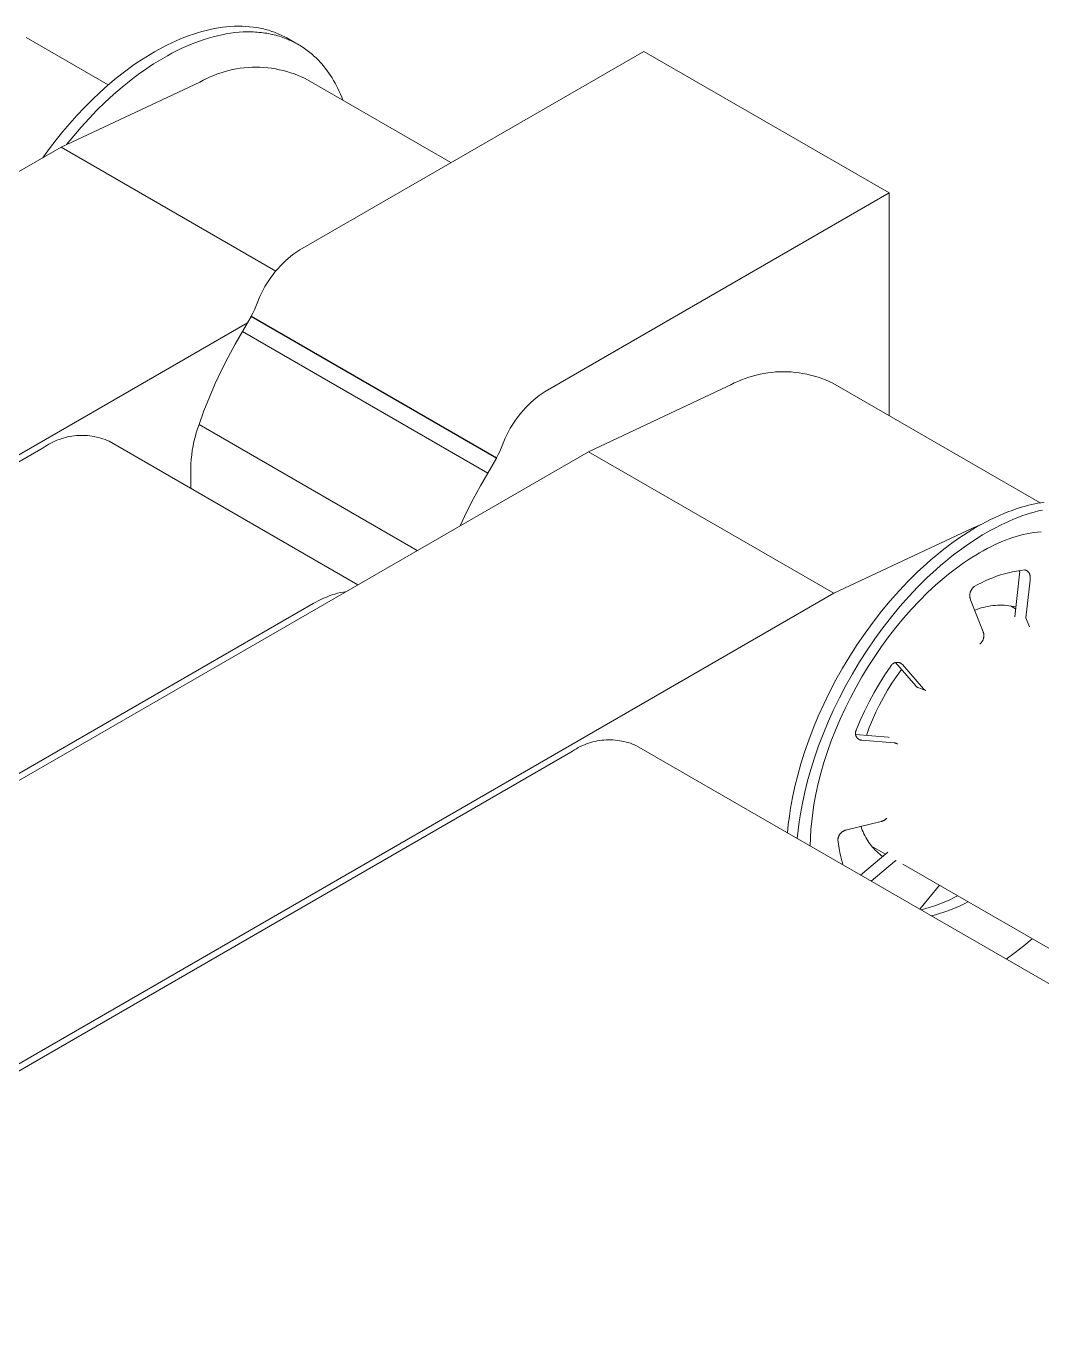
# Model space of a CAD drawing. Header units: inches. Extents: x 7 to 162, y -1 to 92.
# Drawn here: x 158.862 to 160.014, y 71.691 to 73.178 of the extents above; entities that cross this region are included whole.
import ezdxf

# ---------------------------------------------------------------- set-up
doc = ezdxf.new("R2010")
doc.units = ezdxf.units.IN
doc.layers.add('ZANO_R', color=7, linetype='Continuous', lineweight=0)

msp = doc.modelspace()

# ---------------------------------------------------------------- linework, layer by layer
at = {"layer": 'ZANO_R'}
for p, q in [((159.07048, 73.17449), (159.06574, 73.17338)), ((159.07517, 73.17545), (159.07048, 73.17449)), ((159.07982, 73.17626), (159.07517, 73.17545)), ((159.08442, 73.17693), (159.07982, 73.17626)), ((159.08897, 73.17746), (159.08442, 73.17693)), ((159.09346, 73.17784), (159.08897, 73.17746)), ((159.0979, 73.17808), (159.09346, 73.17784)), ((159.10228, 73.17818), (159.0979, 73.17808)), ((159.10659, 73.17813), (159.10228, 73.17818)), ((159.11084, 73.17795), (159.10659, 73.17813)), ((159.11503, 73.17763), (159.11084, 73.17795)), ((159.11914, 73.17717), (159.11503, 73.17763)), ((159.12318, 73.17658), (159.11914, 73.17717)), ((159.12517, 73.17624), (159.12318, 73.17658)), ((159.12714, 73.17586), (159.12517, 73.17624)), ((159.12909, 73.17545), (159.12714, 73.17586)), ((159.13103, 73.17501), (159.12909, 73.17545)), ((159.13294, 73.17454), (159.13103, 73.17501)), ((159.13484, 73.17403), (159.13294, 73.17454)), ((159.13671, 73.1735), (159.13484, 73.17403)), ((158.86153, 73.16517), (158.9546, 73.11144)), ((159.02685, 73.15938), (159.02192, 73.157)), ((159.03178, 73.16162), (159.02685, 73.15938)), ((159.03669, 73.16372), (159.03178, 73.16162)), ((159.04159, 73.16569), (159.03669, 73.16372)), ((159.04648, 73.16751), (159.04159, 73.16569)), ((159.05134, 73.16919), (159.04648, 73.16751)), ((159.04792, 73.15732), (159.05311, 73.1594)), ((159.05617, 73.17073), (159.05134, 73.16919)), ((159.05311, 73.1594), (159.05829, 73.16132)), ((159.06097, 73.17213), (159.05617, 73.17073)), ((159.05829, 73.16132), (159.06344, 73.16308)), ((159.06574, 73.17338), (159.06097, 73.17213)), ((159.06344, 73.16308), (159.06856, 73.16468)), ((159.06856, 73.16468), (159.07365, 73.16611)), ((159.07365, 73.16611), (159.07869, 73.16739)), ((159.07869, 73.16739), (159.0837, 73.1685)), ((159.0837, 73.1685), (159.08865, 73.16944)), ((159.08865, 73.16944), (159.09356, 73.17023)), ((159.09356, 73.17023), (159.0984, 73.17085)), ((159.0984, 73.17085), (159.10319, 73.17131)), ((159.10319, 73.17131), (159.10792, 73.1716)), ((159.10792, 73.1716), (159.11258, 73.17174)), ((159.11258, 73.17174), (159.11717, 73.17172)), ((159.11717, 73.17172), (159.11943, 73.17165)), ((159.11943, 73.17165), (159.12168, 73.17154)), ((159.12168, 73.17154), (159.12391, 73.17139)), ((159.12391, 73.17139), (159.12612, 73.1712)), ((159.12612, 73.1712), (159.12831, 73.17098)), ((159.12831, 73.17098), (159.13048, 73.17071)), ((159.13048, 73.17071), (159.13263, 73.17041)), ((159.13263, 73.17041), (159.13476, 73.17008)), ((159.13476, 73.17008), (159.13687, 73.1697)), ((159.13857, 73.17293), (159.13671, 73.1735)), ((159.13687, 73.1697), (159.13895, 73.16929)), ((159.1404, 73.17233), (159.13857, 73.17293)), ((159.13895, 73.16929), (159.14102, 73.16884)), ((159.14221, 73.17171), (159.1404, 73.17233)), ((159.14102, 73.16884), (159.14306, 73.16836)), ((159.14401, 73.17105), (159.14221, 73.17171)), ((159.14306, 73.16836), (159.14508, 73.16784)), ((159.14578, 73.17037), (159.14401, 73.17105)), ((159.14508, 73.16784), (159.14708, 73.16729)), ((159.14753, 73.16965), (159.14578, 73.17037)), ((159.14708, 73.16729), (159.14905, 73.1667)), ((159.14926, 73.16891), (159.14753, 73.16965)), ((159.14905, 73.1667), (159.15101, 73.16608)), ((159.15097, 73.16814), (159.14926, 73.16891)), ((159.15265, 73.16734), (159.15097, 73.16814)), ((159.15101, 73.16608), (159.15294, 73.16542)), ((159.15432, 73.16652), (159.15265, 73.16734)), ((159.15294, 73.16542), (159.15484, 73.16473)), ((159.15596, 73.16566), (159.15432, 73.16652)), ((159.15484, 73.16473), (159.15672, 73.16401)), ((159.15758, 73.16478), (159.15596, 73.16566)), ((159.15672, 73.16401), (159.15858, 73.16326)), ((159.15918, 73.16388), (159.15758, 73.16478)), ((159.15858, 73.16326), (159.16042, 73.16247)), ((159.15918, 73.16388), (159.16754, 73.15906)), ((159.16042, 73.16247), (159.16223, 73.16165)), ((159.16223, 73.16165), (159.16402, 73.1608)), ((159.16402, 73.1608), (159.16578, 73.15992)), ((159.16578, 73.15992), (159.16752, 73.15901)), ((159.00221, 73.1462), (158.9973, 73.14319)), ((159.00713, 73.14909), (159.00221, 73.1462)), ((159.01205, 73.15186), (159.00713, 73.14909)), ((159.01699, 73.1545), (159.01205, 73.15186)), ((159.01655, 73.14167), (159.02178, 73.14464)), ((159.02192, 73.157), (159.01699, 73.1545)), ((159.02178, 73.14464), (159.02701, 73.14748)), ((159.02701, 73.14748), (159.03224, 73.15016)), ((159.03224, 73.15016), (159.03748, 73.1527)), ((159.03748, 73.1527), (159.0427, 73.15509)), ((159.0427, 73.15509), (159.04792, 73.15732)), ((159.16752, 73.15901), (159.16923, 73.15807)), ((159.16923, 73.15807), (159.17092, 73.1571)), ((159.17092, 73.1571), (159.17259, 73.1561)), ((159.56268, 73.14962), (159.17226, 72.9243)), ((159.17259, 73.1561), (159.17423, 73.15508)), ((159.17423, 73.15508), (159.17584, 73.15402)), ((159.17584, 73.15402), (159.17743, 73.15294)), ((159.17743, 73.15294), (159.179, 73.15184)), ((159.179, 73.15184), (159.18054, 73.1507)), ((159.18054, 73.1507), (159.18205, 73.14955)), ((159.18205, 73.14955), (159.18355, 73.14836)), ((159.18355, 73.14836), (159.18501, 73.14715)), ((159.18501, 73.14715), (159.18645, 73.14592)), ((159.18645, 73.14592), (159.18787, 73.14467)), ((159.18787, 73.14467), (159.18926, 73.14339)), ((159.56268, 73.14962), (159.84121, 72.98882)), ((158.98269, 73.13346), (158.97308, 73.12642)), ((158.98754, 73.13681), (158.98269, 73.13346)), ((158.99241, 73.14006), (158.98754, 73.13681)), ((158.9973, 73.14319), (158.99241, 73.14006)), ((158.99581, 73.12841), (159.00096, 73.13192)), ((159.00096, 73.13192), (159.00614, 73.1353)), ((159.00614, 73.1353), (159.01134, 73.13855)), ((159.01134, 73.13855), (159.01655, 73.14167)), ((159.10024, 73.12966), (159.09587, 73.12882)), ((159.10463, 73.13035), (159.10024, 73.12966)), ((159.10905, 73.13089), (159.10463, 73.13035)), ((159.11348, 73.13127), (159.10905, 73.13089)), ((159.11792, 73.13151), (159.11348, 73.13127)), ((159.12237, 73.13158), (159.11792, 73.13151)), ((159.12682, 73.1315), (159.12237, 73.13158)), ((159.13126, 73.13127), (159.12682, 73.1315)), ((159.13569, 73.13088), (159.13126, 73.13127)), ((159.1401, 73.13035), (159.13569, 73.13088)), ((159.1445, 73.12965), (159.1401, 73.13035)), ((159.14886, 73.12881), (159.1445, 73.12965)), ((159.18926, 73.14339), (159.19063, 73.14209)), ((159.19063, 73.14209), (159.19329, 73.13942)), ((159.19329, 73.13942), (159.19535, 73.13722)), ((159.19535, 73.13722), (159.19738, 73.13493)), ((159.19738, 73.13493), (159.19937, 73.13257)), ((159.19937, 73.13257), (159.20132, 73.13011)), ((159.20132, 73.13011), (159.20323, 73.12758)), ((159.05861, 73.11463), (158.90113, 73.04078)), ((158.96361, 73.11899), (158.9543, 73.11118)), ((158.97308, 73.12642), (158.96361, 73.11899)), ((158.97056, 73.1091), (158.98054, 73.11716)), ((158.98054, 73.11716), (158.98559, 73.12102)), ((158.98559, 73.12102), (158.99068, 73.12478)), ((158.99068, 73.12478), (158.99581, 73.12841)), ((159.06251, 73.11678), (159.05861, 73.11463)), ((159.06648, 73.11878), (159.06251, 73.11678)), ((159.07051, 73.12065), (159.06648, 73.11878)), ((159.07461, 73.12237), (159.07051, 73.12065)), ((159.07877, 73.12396), (159.07461, 73.12237)), ((159.08298, 73.12539), (159.07877, 73.12396)), ((159.08724, 73.12669), (159.08298, 73.12539)), ((159.09153, 73.12783), (159.08724, 73.12669)), ((159.09587, 73.12882), (159.09153, 73.12783)), ((159.1532, 73.12781), (159.14886, 73.12881)), ((159.1575, 73.12667), (159.1532, 73.12781)), ((159.16175, 73.12538), (159.1575, 73.12667)), ((159.16596, 73.12394), (159.16175, 73.12538)), ((159.17012, 73.12235), (159.16596, 73.12394)), ((159.17422, 73.12063), (159.17012, 73.12235)), ((159.17825, 73.11876), (159.17422, 73.12063)), ((159.17825, 73.11876), (159.34369, 73.02324)), ((159.20323, 73.12758), (159.2051, 73.12495)), ((159.2051, 73.12495), (159.20693, 73.12225)), ((159.20693, 73.12225), (159.2087, 73.11945)), ((159.2087, 73.11945), (159.21043, 73.11658)), ((159.21043, 73.11658), (159.21211, 73.11361)), ((158.94517, 73.10303), (158.93625, 73.09458)), ((158.9543, 73.11118), (158.94517, 73.10303)), ((158.95121, 73.09183), (158.96077, 73.10064)), ((158.96077, 73.10064), (158.97056, 73.1091)), ((159.21211, 73.11361), (159.21374, 73.11056)), ((159.21374, 73.11056), (159.21532, 73.10743)), ((159.21532, 73.10743), (159.21684, 73.10421)), ((159.21684, 73.10421), (159.21831, 73.10091)), ((159.21831, 73.10091), (159.21971, 73.09752)), ((158.92756, 73.08587), (158.91911, 73.07691)), ((158.93625, 73.09458), (158.92756, 73.08587)), ((158.94189, 73.08269), (158.95121, 73.09183)), ((159.21971, 73.09752), (159.22106, 73.09404)), ((158.91911, 73.07691), (158.91092, 73.06776)), ((158.92407, 73.06362), (158.93284, 73.07327)), ((158.93284, 73.07327), (158.94189, 73.08269)), ((158.90301, 73.05844), (158.89538, 73.04898)), ((158.91092, 73.06776), (158.90301, 73.05844)), ((158.91562, 73.05377), (158.92407, 73.06362)), ((158.90113, 73.04078), (157.62882, 72.30621)), ((158.89538, 73.04898), (158.88805, 73.03942)), ((158.90113, 73.04078), (159.1448, 72.9001)), ((158.90747, 73.04376), (158.91562, 73.05377)), ((158.88101, 73.02979), (158.88025, 73.02873)), ((158.88805, 73.03942), (158.88101, 73.02979)), ((159.84121, 72.98882), (159.45079, 72.7635)), ((159.84116, 72.73603), (159.84121, 72.98882)), ((159.1688, 72.92199), (159.16542, 72.91956)), ((159.17226, 72.9243), (159.1688, 72.92199)), ((159.1528, 72.90874), (159.14988, 72.90577)), ((159.15581, 72.9116), (159.1528, 72.90874)), ((159.15893, 72.91437), (159.15581, 72.9116)), ((159.16213, 72.91702), (159.15893, 72.91437)), ((159.16542, 72.91956), (159.16213, 72.91702)), ((159.13928, 72.89296), (159.13691, 72.88954)), ((159.14176, 72.8963), (159.13928, 72.89296)), ((159.14436, 72.89955), (159.14176, 72.8963)), ((159.14707, 72.90271), (159.14436, 72.89955)), ((159.14988, 72.90577), (159.14707, 72.90271)), ((159.13051, 72.87883), (159.12863, 72.87511)), ((159.13252, 72.88247), (159.13051, 72.87883)), ((159.13465, 72.88604), (159.13252, 72.88247)), ((159.13691, 72.88954), (159.13465, 72.88604)), ((159.12376, 72.86363), (159.12225, 72.85987)), ((159.12525, 72.86751), (159.12376, 72.86363)), ((159.12688, 72.87134), (159.12525, 72.86751)), ((159.12863, 72.87511), (159.12688, 72.87134)), ((159.11706, 72.8486), (159.10715, 72.8315)), ((159.1189, 72.8525), (159.11706, 72.8489)), ((159.39559, 72.68809), (159.11706, 72.8489)), ((159.11706, 72.8489), (159.11706, 72.8486)), ((159.39559, 72.68779), (159.11706, 72.8486)), ((159.12063, 72.85616), (159.1189, 72.8525)), ((159.12225, 72.85987), (159.12063, 72.85616)), ((159.1128, 72.84138), (157.90735, 72.1454)), ((159.09868, 72.81712), (159.09067, 72.80247)), ((159.10715, 72.8315), (159.09868, 72.81712)), ((159.38568, 72.67069), (159.10715, 72.8315)), ((159.09067, 72.80247), (159.08312, 72.78759)), ((159.08312, 72.78759), (159.07604, 72.77247)), ((159.07604, 72.77247), (159.06944, 72.75714)), ((159.66531, 72.77305), (159.66134, 72.77104)), ((159.66935, 72.77491), (159.66531, 72.77305)), ((159.67344, 72.77664), (159.66935, 72.77491)), ((159.6776, 72.77822), (159.67344, 72.77664)), ((159.68181, 72.77966), (159.6776, 72.77822)), ((159.68607, 72.78095), (159.68181, 72.77966)), ((159.69037, 72.78209), (159.68607, 72.78095)), ((159.6947, 72.78309), (159.69037, 72.78209)), ((159.69907, 72.78393), (159.6947, 72.78309)), ((159.70346, 72.78462), (159.69907, 72.78393)), ((159.70788, 72.78516), (159.70346, 72.78462)), ((159.71231, 72.78554), (159.70788, 72.78516)), ((159.71675, 72.78577), (159.71231, 72.78554)), ((159.7212, 72.78585), (159.71675, 72.78577)), ((159.72565, 72.78577), (159.7212, 72.78585)), ((159.73009, 72.78554), (159.72565, 72.78577)), ((159.73452, 72.78515), (159.73009, 72.78554)), ((159.73893, 72.78461), (159.73452, 72.78515)), ((159.74333, 72.78392), (159.73893, 72.78461)), ((159.7477, 72.78307), (159.74333, 72.78392)), ((159.75203, 72.78208), (159.7477, 72.78307)), ((159.75633, 72.78094), (159.75203, 72.78208)), ((159.76059, 72.77964), (159.75633, 72.78094)), ((159.76479, 72.7782), (159.76059, 72.77964)), ((159.76895, 72.77662), (159.76479, 72.7782)), ((159.77305, 72.77489), (159.76895, 72.77662)), ((159.77709, 72.77302), (159.77305, 72.77489)), ((159.77709, 72.77302), (160.01281, 72.63693)), ((159.44395, 72.75876), (159.44066, 72.75621)), ((159.44733, 72.76119), (159.44395, 72.75876)), ((159.45079, 72.7635), (159.44733, 72.76119)), ((159.65744, 72.7689), (159.49996, 72.69504)), ((159.66134, 72.77104), (159.65744, 72.7689)), ((159.06944, 72.75714), (159.06333, 72.74161)), ((159.42841, 72.74496), (159.42559, 72.7419)), ((159.43132, 72.74793), (159.42841, 72.74496)), ((159.43434, 72.7508), (159.43132, 72.74793)), ((159.43745, 72.75356), (159.43434, 72.7508)), ((159.44066, 72.75621), (159.43745, 72.75356)), ((159.06333, 72.74161), (159.05771, 72.72589)), ((159.41543, 72.72873), (159.41318, 72.72524)), ((159.4178, 72.73215), (159.41543, 72.72873)), ((159.42029, 72.73549), (159.4178, 72.73215)), ((159.42289, 72.73874), (159.42029, 72.73549)), ((159.42559, 72.7419), (159.42289, 72.73874)), ((158.91352, 72.71275), (158.91604, 72.71309)), ((158.91604, 72.71309), (158.91857, 72.71334)), ((158.91857, 72.71334), (158.92111, 72.7135)), ((158.92111, 72.7135), (158.92365, 72.71358)), ((158.92365, 72.71358), (158.92619, 72.71357)), ((158.92619, 72.71357), (158.92873, 72.71348)), ((158.92873, 72.71348), (158.93126, 72.7133)), ((158.93126, 72.7133), (158.93379, 72.71303)), ((158.93379, 72.71303), (158.93631, 72.71268)), ((159.05452, 72.71628), (159.05317, 72.7114)), ((159.05603, 72.72111), (159.05452, 72.71628)), ((159.05771, 72.72589), (159.05603, 72.72111)), ((159.05771, 72.72589), (159.30555, 72.5828)), ((159.40716, 72.71431), (159.4054, 72.71054)), ((159.40904, 72.71802), (159.40716, 72.71431)), ((159.41105, 72.72166), (159.40904, 72.71802)), ((159.41318, 72.72524), (159.41105, 72.72166)), ((157.91938, 72.14431), (158.88088, 72.69944)), ((158.88088, 72.69944), (158.88297, 72.70089)), ((158.88297, 72.70089), (158.8851, 72.70227)), ((158.8851, 72.70227), (158.88728, 72.70357)), ((158.88728, 72.70357), (158.88951, 72.70481)), ((158.88951, 72.70481), (158.89177, 72.70596)), ((158.89177, 72.70596), (158.89407, 72.70704)), ((158.89407, 72.70704), (158.89641, 72.70804)), ((158.89641, 72.70804), (158.89878, 72.70896)), ((158.89878, 72.70896), (158.90118, 72.7098)), ((158.90118, 72.7098), (158.9036, 72.71056)), ((158.9036, 72.71056), (158.90605, 72.71123)), ((158.90605, 72.71123), (158.90852, 72.71182)), ((158.90852, 72.71182), (158.91102, 72.71233)), ((158.91102, 72.71233), (158.91352, 72.71275)), ((158.93631, 72.71268), (158.93881, 72.71224)), ((158.93881, 72.71224), (158.9413, 72.71172)), ((158.9413, 72.71172), (158.94377, 72.71111)), ((158.94377, 72.71111), (158.94621, 72.71042)), ((158.94621, 72.71042), (158.94864, 72.70965)), ((158.94864, 72.70965), (158.95103, 72.7088)), ((158.95103, 72.7088), (158.95339, 72.70786)), ((158.95339, 72.70786), (158.95572, 72.70685)), ((158.95572, 72.70685), (159.23807, 72.54384)), ((159.05098, 72.70152), (159.05013, 72.69652)), ((159.05199, 72.70648), (159.05098, 72.70152)), ((159.05317, 72.7114), (159.05199, 72.70648)), ((159.40078, 72.69906), (159.39916, 72.69535)), ((159.40228, 72.70282), (159.40078, 72.69906)), ((159.40378, 72.70671), (159.40228, 72.70282)), ((159.4054, 72.71054), (159.40378, 72.70671)), ((159.49996, 72.69504), (158.22765, 71.96048)), ((159.04894, 72.68647), (159.04859, 72.68142)), ((159.04945, 72.69151), (159.04894, 72.68647)), ((159.05013, 72.69652), (159.04945, 72.69151)), ((159.39559, 72.68779), (159.38568, 72.67069)), ((159.39743, 72.69169), (159.39559, 72.68809)), ((159.39559, 72.68809), (159.39559, 72.68779)), ((159.39916, 72.69535), (159.39743, 72.69169)), ((159.49996, 72.69504), (159.77849, 72.53424)), ((159.04859, 72.68142), (159.04842, 72.67636)), ((159.04842, 72.67636), (159.04842, 72.65333)), ((159.38568, 72.67069), (159.37711, 72.65612)), ((159.37711, 72.65612), (159.36901, 72.64128)), ((159.36901, 72.64128), (159.36137, 72.62621)), ((159.36137, 72.62621), (159.35421, 72.6109)), ((159.9712, 72.62478), (159.96632, 72.62271)), ((159.97601, 72.6267), (159.9712, 72.62478)), ((159.98077, 72.62847), (159.97601, 72.6267)), ((159.98547, 72.63009), (159.98077, 72.62847)), ((159.98895, 72.6312), (159.98547, 72.63009)), ((159.99245, 72.63226), (159.98895, 72.6312)), ((159.99595, 72.63324), (159.99245, 72.63226)), ((159.99946, 72.63415), (159.99595, 72.63324)), ((159.99661, 72.62365), (160.00129, 72.62514)), ((160.00297, 72.63499), (159.99946, 72.63415)), ((160.00129, 72.62514), (160.00598, 72.6265)), ((160.00649, 72.63575), (160.00297, 72.63499)), ((160.00598, 72.6265), (160.01068, 72.62774)), ((160.01001, 72.63644), (160.00649, 72.63575)), ((160.01353, 72.63705), (160.01001, 72.63644)), ((160.01068, 72.62774), (160.0154, 72.62884)), ((160.01705, 72.63758), (160.01353, 72.63705)), ((159.94023, 72.61004), (159.93597, 72.60809)), ((159.94119, 72.61), (159.93604, 72.60698)), ((159.94454, 72.61189), (159.94023, 72.61004)), ((159.94631, 72.61286), (159.94119, 72.61)), ((159.95138, 72.61557), (159.94631, 72.61286)), ((159.95641, 72.61811), (159.95138, 72.61557)), ((159.96139, 72.62049), (159.95641, 72.61811)), ((159.95745, 72.60643), (159.96252, 72.60913)), ((159.96632, 72.62271), (159.96139, 72.62049)), ((159.96252, 72.60913), (159.96755, 72.61167)), ((159.96755, 72.61167), (159.97253, 72.61406)), ((159.97253, 72.61406), (159.97746, 72.61628)), ((159.97746, 72.61628), (159.98234, 72.61835)), ((159.98234, 72.61835), (159.98716, 72.62027)), ((159.98716, 72.62027), (159.99192, 72.62204)), ((159.99192, 72.62204), (159.99661, 72.62365)), ((159.93597, 72.60809), (159.77849, 72.53424)), ((159.92041, 72.59693), (159.91515, 72.59325)), ((159.92564, 72.60044), (159.92041, 72.59693)), ((159.93086, 72.60379), (159.92564, 72.60044)), ((159.93604, 72.60698), (159.93086, 72.60379)), ((159.93679, 72.59401), (159.942, 72.59736)), ((159.942, 72.59736), (159.94718, 72.60055)), ((159.94718, 72.60055), (159.95233, 72.60357)), ((159.95233, 72.60357), (159.95745, 72.60643)), ((159.97338, 72.59458), (159.96925, 72.59292)), ((159.97747, 72.59611), (159.97338, 72.59458)), ((159.98153, 72.59751), (159.97747, 72.59611)), ((159.98542, 72.59877), (159.98153, 72.59751)), ((159.98936, 72.59991), (159.98542, 72.59877)), ((159.99334, 72.60093), (159.98936, 72.59991)), ((159.99735, 72.60183), (159.99334, 72.60093)), ((160.00138, 72.6026), (159.99735, 72.60183)), ((160.00544, 72.60324), (160.00138, 72.6026)), ((160.00951, 72.60376), (160.00544, 72.60324)), ((160.01358, 72.60414), (160.00951, 72.60376)), ((159.89932, 72.58126), (159.89403, 72.57694)), ((159.9046, 72.58542), (159.89932, 72.58126)), ((159.90988, 72.58942), (159.9046, 72.58542)), ((159.91515, 72.59325), (159.90988, 72.58942)), ((159.91574, 72.57898), (159.92102, 72.58298)), ((159.92102, 72.58298), (159.92629, 72.58682)), ((159.92629, 72.58682), (159.93155, 72.5905)), ((159.93155, 72.5905), (159.93679, 72.59401)), ((159.9438, 72.58021), (159.93947, 72.57764)), ((159.9481, 72.58265), (159.9438, 72.58021)), ((159.95239, 72.58496), (159.9481, 72.58265)), ((159.95665, 72.58714), (159.95239, 72.58496)), ((159.96088, 72.5892), (159.95665, 72.58714)), ((159.96508, 72.59112), (159.96088, 72.5892)), ((159.96925, 72.59292), (159.96508, 72.59112)), ((159.88348, 72.56785), (159.87299, 72.55815)), ((159.88875, 72.57247), (159.88348, 72.56785)), ((159.89403, 72.57694), (159.88875, 72.57247)), ((159.89462, 72.56141), (159.89989, 72.56604)), ((159.89989, 72.56604), (159.90517, 72.57051)), ((159.90517, 72.57051), (159.91046, 72.57483)), ((159.91046, 72.57483), (159.91574, 72.57898)), ((159.92203, 72.56611), (159.91765, 72.56291)), ((159.92641, 72.56918), (159.92203, 72.56611)), ((159.93077, 72.57213), (159.92641, 72.56918)), ((159.93513, 72.57495), (159.93077, 72.57213)), ((159.93947, 72.57764), (159.93513, 72.57495)), ((159.87299, 72.55815), (159.86261, 72.54787)), ((159.87375, 72.54143), (159.88413, 72.55171)), ((159.88413, 72.55171), (159.89462, 72.56141)), ((159.90369, 72.55191), (159.89894, 72.54787)), ((159.90847, 72.55581), (159.90369, 72.55191)), ((159.91326, 72.55958), (159.90847, 72.55581)), ((159.91765, 72.56291), (159.91326, 72.55958)), ((159.95022, 72.54835), (159.9545, 72.55024)), ((159.9545, 72.55024), (159.95883, 72.55199)), ((159.95883, 72.55199), (159.96322, 72.5536)), ((159.96322, 72.5536), (159.96766, 72.55507)), ((159.96766, 72.55507), (159.97214, 72.5564)), ((159.97214, 72.5564), (159.97667, 72.55758)), ((159.97667, 72.55758), (159.98123, 72.55861)), ((159.98123, 72.55861), (159.98582, 72.5595)), ((159.98926, 72.55618), (159.98376, 72.50765)), ((159.98582, 72.5595), (159.99044, 72.56024)), ((159.98929, 72.5598), (159.98925, 72.56016)), ((159.98932, 72.5567), (159.98926, 72.55618)), ((159.98929, 72.5598), (159.98934, 72.55929)), ((159.98935, 72.55721), (159.98932, 72.5567)), ((159.98934, 72.55929), (159.98936, 72.55877)), ((159.98937, 72.55773), (159.98935, 72.55721)), ((159.98936, 72.55877), (159.98938, 72.55825)), ((159.98938, 72.55825), (159.98937, 72.55773)), ((159.99044, 72.56024), (159.99507, 72.56082)), ((159.99507, 72.56082), (159.99533, 72.56077)), ((159.99533, 72.56077), (159.99558, 72.56071)), ((159.99558, 72.56071), (159.99583, 72.56064)), ((159.99583, 72.56064), (159.99608, 72.56056)), ((159.99608, 72.56056), (159.99632, 72.56048)), ((159.99632, 72.56048), (159.99656, 72.56038)), ((159.99656, 72.56038), (159.9968, 72.56028)), ((159.9968, 72.56028), (159.99703, 72.56017)), ((159.99703, 72.56017), (159.99726, 72.56005)), ((159.99726, 72.56005), (159.99749, 72.55992)), ((159.99749, 72.55992), (159.99771, 72.55979)), ((159.99771, 72.55979), (159.99792, 72.55964)), ((159.99792, 72.55964), (159.99814, 72.55949)), ((159.99814, 72.55949), (159.99834, 72.55934)), ((159.99834, 72.55934), (159.99854, 72.55917)), ((159.99854, 72.55917), (159.99874, 72.559)), ((159.99874, 72.559), (159.99892, 72.55882)), ((159.99892, 72.55882), (159.99911, 72.55864)), ((159.99911, 72.55864), (159.99928, 72.55845)), ((159.99928, 72.55845), (159.99945, 72.55825)), ((159.99945, 72.55825), (159.99961, 72.55805)), ((159.99961, 72.55805), (159.99977, 72.55784)), ((159.99977, 72.55784), (159.99991, 72.55763)), ((159.99991, 72.55763), (160.00005, 72.55741)), ((160.00005, 72.55741), (160.00019, 72.55719)), ((160.00019, 72.55719), (160.00031, 72.55696)), ((160.00031, 72.55696), (160.00043, 72.55673)), ((160.00043, 72.55673), (160.00054, 72.55649)), ((160.00054, 72.55649), (160.00064, 72.55626)), ((160.00064, 72.55626), (160.00073, 72.55601)), ((160.00073, 72.55601), (160.00081, 72.55577)), ((160.00081, 72.55577), (160.00089, 72.55552)), ((160.00089, 72.55552), (160.00095, 72.55527)), ((160.00095, 72.55527), (160.00101, 72.55502)), ((160.00101, 72.55502), (160.00106, 72.55476)), ((160.00106, 72.55476), (160.0011, 72.55451)), ((160.0011, 72.55451), (160.00113, 72.55425)), ((160.00117, 72.54985), (160.00112, 72.54934)), ((160.00113, 72.55425), (160.00115, 72.55399)), ((160.00115, 72.55399), (160.00116, 72.55373)), ((160.00116, 72.55322), (160.00115, 72.55296)), ((160.00115, 72.55296), (160.00119, 72.55244)), ((160.00116, 72.55373), (160.00117, 72.55347)), ((160.00117, 72.55347), (160.00116, 72.55322)), ((160.00121, 72.55037), (160.00117, 72.54985)), ((160.00119, 72.55244), (160.00122, 72.55192)), ((160.00123, 72.55089), (160.00121, 72.55037)), ((160.00122, 72.55192), (160.00123, 72.55141)), ((160.00123, 72.55141), (160.00123, 72.55089)), ((159.2184, 72.53504), (159.21512, 72.53425)), ((159.2217, 72.53573), (159.2184, 72.53504)), ((159.22502, 72.53631), (159.2217, 72.53573)), ((159.85238, 72.53704), (159.84234, 72.5257)), ((159.86261, 72.54787), (159.85238, 72.53704)), ((159.86352, 72.53061), (159.87375, 72.54143)), ((159.88484, 72.535), (159.8756, 72.52582)), ((159.89421, 72.54371), (159.88484, 72.535)), ((159.89894, 72.54787), (159.89421, 72.54371)), ((159.93299, 72.53428), (159.93308, 72.53471)), ((159.93308, 72.53471), (159.93319, 72.53513)), ((159.93319, 72.53513), (159.93332, 72.53555)), ((159.93332, 72.53555), (159.93345, 72.53596)), ((159.93345, 72.53596), (159.93361, 72.53637)), ((159.93361, 72.53637), (159.93377, 72.53678)), ((159.93377, 72.53678), (159.93396, 72.53717)), ((159.93396, 72.53717), (159.93415, 72.53757)), ((159.93415, 72.53757), (159.93436, 72.53795)), ((159.93436, 72.53795), (159.93458, 72.53833)), ((159.93458, 72.53833), (159.93481, 72.53869)), ((159.93481, 72.53869), (159.93506, 72.53905)), ((159.93506, 72.53905), (159.93532, 72.53941)), ((159.93532, 72.53941), (159.93559, 72.53975)), ((159.93559, 72.53975), (159.93587, 72.54008)), ((159.93587, 72.54008), (159.93617, 72.54041)), ((159.93617, 72.54041), (159.93647, 72.54072)), ((159.93647, 72.54072), (159.93679, 72.54102)), ((159.93679, 72.54102), (159.93711, 72.54131)), ((159.93711, 72.54131), (159.93745, 72.54159)), ((159.93745, 72.54159), (159.93779, 72.54186)), ((159.93779, 72.54186), (159.94186, 72.54416)), ((159.94186, 72.54416), (159.94601, 72.54632)), ((159.94601, 72.54632), (159.95022, 72.54835)), ((160.00112, 72.54934), (159.99627, 72.50652)), ((159.18726, 72.52255), (158.22575, 71.96742)), ((159.77849, 72.53424), (158.50618, 71.79967)), ((159.19018, 72.52424), (159.18726, 72.52255)), ((159.19314, 72.52584), (159.19018, 72.52424)), ((159.19616, 72.52734), (159.19314, 72.52584)), ((159.19922, 72.52874), (159.19616, 72.52734)), ((159.20233, 72.53004), (159.19922, 72.52874)), ((159.20548, 72.53125), (159.20233, 72.53004)), ((159.20866, 72.53235), (159.20548, 72.53125)), ((159.21188, 72.53335), (159.20866, 72.53235)), ((159.21512, 72.53425), (159.21188, 72.53335)), ((159.84234, 72.5257), (159.83254, 72.51389)), ((159.85348, 72.51927), (159.86352, 72.53061)), ((159.8756, 72.52582), (159.86651, 72.51618)), ((159.93272, 72.53168), (159.93273, 72.53212)), ((159.93273, 72.53124), (159.93272, 72.53168)), ((159.93273, 72.53212), (159.93275, 72.53255)), ((159.93276, 72.53081), (159.93273, 72.53124)), ((159.93275, 72.53255), (159.93279, 72.53299)), ((159.9328, 72.53037), (159.93276, 72.53081)), ((159.93279, 72.53299), (159.93284, 72.53342)), ((159.93285, 72.52994), (159.9328, 72.53037)), ((159.93284, 72.53342), (159.9329, 72.53385)), ((159.93292, 72.52951), (159.93285, 72.52994)), ((159.9329, 72.53385), (159.93299, 72.53428)), ((159.933, 72.52908), (159.93292, 72.52951)), ((159.9331, 72.52866), (159.933, 72.52908)), ((159.93322, 72.52823), (159.9331, 72.52866)), ((159.93334, 72.52782), (159.93322, 72.52823)), ((159.93349, 72.5274), (159.93334, 72.52782)), ((159.93364, 72.527), (159.93349, 72.5274)), ((159.94797, 72.49052), (159.93364, 72.527)), ((159.95354, 72.51945), (159.95615, 72.51989)), ((159.95615, 72.51989), (159.95877, 72.52024)), ((159.95877, 72.52024), (159.9614, 72.5205)), ((159.9614, 72.5205), (159.96404, 72.52067)), ((159.96404, 72.52067), (159.96668, 72.52075)), ((159.96668, 72.52075), (159.96932, 72.52074)), ((159.96932, 72.52074), (159.97196, 72.52064)), ((159.97196, 72.52064), (159.9746, 72.52045)), ((159.9746, 72.52045), (159.97723, 72.52018)), ((159.97723, 72.52018), (159.97984, 72.51981)), ((159.9788, 72.52011), (159.98479, 72.51666)), ((159.97984, 72.51981), (159.98245, 72.51936)), ((159.83254, 72.51389), (159.82301, 72.50165)), ((159.83415, 72.49522), (159.84368, 72.50746)), ((159.84368, 72.50746), (159.85348, 72.51927)), ((159.8576, 72.5061), (159.8489, 72.4956)), ((159.86651, 72.51618), (159.8576, 72.5061)), ((159.93835, 72.51502), (159.94081, 72.51597)), ((159.94081, 72.51597), (159.94331, 72.51684)), ((159.94331, 72.51684), (159.94583, 72.51762)), ((159.94583, 72.51762), (159.94838, 72.51832)), ((159.94838, 72.51832), (159.95095, 72.51893)), ((159.95095, 72.51893), (159.95354, 72.51945)), ((159.98245, 72.51936), (159.98503, 72.51882)), ((159.99627, 72.50652), (160.00054, 72.49606)), ((159.82301, 72.50165), (159.81379, 72.48903)), ((159.82493, 72.4826), (159.83415, 72.49522)), ((159.8489, 72.4956), (159.84042, 72.4847)), ((159.94811, 72.49013), (159.94797, 72.49052)), ((159.94824, 72.48974), (159.94811, 72.49013)), ((159.80493, 72.47609), (159.79645, 72.46287)), ((159.81379, 72.48903), (159.80493, 72.47609)), ((159.81607, 72.46966), (159.82493, 72.4826)), ((159.84042, 72.4847), (159.83245, 72.4738)), ((159.94409, 72.4767), (159.94441, 72.47696)), ((159.94441, 72.47696), (159.94473, 72.47724)), ((159.94473, 72.47724), (159.94503, 72.47752)), ((159.94503, 72.47752), (159.94533, 72.47781)), ((159.94533, 72.47781), (159.94561, 72.47811)), ((159.94561, 72.47811), (159.94588, 72.47842)), ((159.94588, 72.47842), (159.94615, 72.47875)), ((159.94615, 72.47875), (159.9464, 72.47908)), ((159.9464, 72.47908), (159.94664, 72.47942)), ((159.94664, 72.47942), (159.94687, 72.47976)), ((159.94687, 72.47976), (159.94709, 72.48012)), ((159.94709, 72.48012), (159.94729, 72.48048)), ((159.94729, 72.48048), (159.94748, 72.48085)), ((159.94748, 72.48085), (159.94766, 72.48122)), ((159.94766, 72.48122), (159.94783, 72.4816)), ((159.94783, 72.4816), (159.94798, 72.48199)), ((159.94798, 72.48199), (159.94812, 72.48238)), ((159.94812, 72.48238), (159.94825, 72.48278)), ((159.94835, 72.48934), (159.94824, 72.48974)), ((159.94825, 72.48278), (159.94836, 72.48318)), ((159.94845, 72.48893), (159.94835, 72.48934)), ((159.94836, 72.48318), (159.94846, 72.48358)), ((159.94854, 72.48853), (159.94845, 72.48893)), ((159.94846, 72.48358), (159.94854, 72.48399)), ((159.94861, 72.48812), (159.94854, 72.48853)), ((159.94854, 72.48399), (159.94861, 72.48439)), ((159.94866, 72.48771), (159.94861, 72.48812)), ((159.94861, 72.48439), (159.94867, 72.48481)), ((159.94871, 72.48729), (159.94866, 72.48771)), ((159.94867, 72.48481), (159.94871, 72.48522)), ((159.94874, 72.48688), (159.94871, 72.48729)), ((159.94871, 72.48522), (159.94874, 72.48563)), ((159.94875, 72.48646), (159.94874, 72.48688)), ((159.94874, 72.48563), (159.94875, 72.48605)), ((159.94875, 72.48605), (159.94875, 72.48646)), ((159.79645, 72.46287), (159.78839, 72.44944)), ((159.80759, 72.45644), (159.81607, 72.46966)), ((159.82476, 72.46262), (159.81738, 72.4512)), ((159.83245, 72.4738), (159.82476, 72.46262)), ((159.78839, 72.44944), (159.78076, 72.43584)), ((159.79953, 72.44301), (159.80759, 72.45644)), ((159.81738, 72.4512), (159.81031, 72.43955)), ((159.83642, 72.44181), (159.84301, 72.45166)), ((159.84301, 72.45166), (159.84316, 72.45191)), ((159.84316, 72.45191), (159.84333, 72.45215)), ((159.84333, 72.45215), (159.8435, 72.45239)), ((159.8435, 72.45239), (159.84368, 72.45263)), ((159.84368, 72.45263), (159.84387, 72.45286)), ((159.84387, 72.45286), (159.84407, 72.45308)), ((159.84407, 72.45308), (159.84427, 72.45329)), ((159.84427, 72.45329), (159.84449, 72.4535)), ((159.84449, 72.4535), (159.84471, 72.4537)), ((159.84471, 72.4537), (159.84493, 72.45389)), ((159.84493, 72.45389), (159.84516, 72.45407)), ((159.84516, 72.45407), (159.8454, 72.45425)), ((159.8454, 72.45425), (159.84564, 72.45442)), ((159.84564, 72.45442), (159.84589, 72.45458)), ((159.84589, 72.45458), (159.84615, 72.45473)), ((159.84615, 72.45473), (159.84641, 72.45487)), ((159.84641, 72.45487), (159.84667, 72.455)), ((159.84667, 72.455), (159.84694, 72.45513)), ((159.84694, 72.45513), (159.84721, 72.45524)), ((159.84721, 72.45524), (159.84749, 72.45535)), ((159.84749, 72.45535), (159.84777, 72.45544)), ((159.84777, 72.45544), (159.84805, 72.45553)), ((159.84805, 72.45553), (159.84834, 72.45561)), ((159.8483, 72.45561), (159.87133, 72.42903)), ((159.84834, 72.45561), (159.84863, 72.45567)), ((159.84863, 72.45567), (159.84892, 72.45573)), ((159.84892, 72.45573), (159.84921, 72.45578)), ((159.84921, 72.45578), (159.8495, 72.45581)), ((159.8495, 72.45581), (159.8498, 72.45584)), ((159.84967, 72.43999), (159.8552, 72.44764)), ((159.8498, 72.45584), (159.85009, 72.45586)), ((159.85009, 72.45586), (159.85039, 72.45586)), ((159.85039, 72.45586), (159.85069, 72.45586)), ((159.85069, 72.45586), (159.85098, 72.45584)), ((159.85098, 72.45584), (159.85128, 72.45582)), ((159.85128, 72.45582), (159.85157, 72.45579)), ((159.85157, 72.45579), (159.85186, 72.45574)), ((159.85186, 72.45574), (159.85216, 72.45569)), ((159.85216, 72.45569), (159.85244, 72.45563)), ((159.85244, 72.45563), (159.85273, 72.45555)), ((159.85273, 72.45555), (159.85301, 72.45547)), ((159.85301, 72.45547), (159.8533, 72.45537)), ((159.8533, 72.45537), (159.85357, 72.45527)), ((159.85357, 72.45527), (159.85385, 72.45516)), ((159.85385, 72.45516), (159.85407, 72.45504)), ((159.85407, 72.45504), (159.85429, 72.45492)), ((159.85429, 72.45492), (159.8545, 72.45479)), ((159.8545, 72.45479), (159.85472, 72.45465)), ((159.85472, 72.45465), (159.85492, 72.4545)), ((159.85492, 72.4545), (159.85512, 72.45435)), ((159.85512, 72.45435), (159.85532, 72.45419)), ((159.85532, 72.45419), (159.85551, 72.45403)), ((159.85551, 72.45403), (159.85569, 72.45386)), ((159.85569, 72.45386), (159.85587, 72.45368)), ((159.85587, 72.45368), (159.85605, 72.4535)), ((159.85605, 72.4535), (159.85621, 72.45331)), ((159.85621, 72.45331), (159.88001, 72.42585)), ((159.78076, 72.43584), (159.7736, 72.42214)), ((159.7919, 72.42941), (159.79953, 72.44301)), ((159.81031, 72.43955), (159.80358, 72.4277)), ((159.82421, 72.42151), (159.83016, 72.43175)), ((159.83016, 72.43175), (159.83642, 72.44181)), ((159.8394, 72.42413), (159.84439, 72.43215)), ((159.84439, 72.43215), (159.84967, 72.43999)), ((159.7736, 72.42214), (159.76692, 72.40838)), ((159.77806, 72.40195), (159.78474, 72.4157)), ((159.78474, 72.4157), (159.7919, 72.42941)), ((159.79719, 72.41568), (159.79116, 72.4035)), ((159.80358, 72.4277), (159.79719, 72.41568)), ((159.8186, 72.41108), (159.82421, 72.42151)), ((159.83024, 72.40761), (159.83467, 72.41595)), ((159.83467, 72.41595), (159.8394, 72.42413)), ((159.87133, 72.42903), (159.87148, 72.42886)), ((159.87148, 72.42886), (159.87164, 72.4287)), ((159.87164, 72.4287), (159.8718, 72.42854)), ((159.8718, 72.42854), (159.87197, 72.42839)), ((159.87197, 72.42839), (159.87214, 72.42824)), ((159.87214, 72.42824), (159.87232, 72.4281)), ((159.87232, 72.4281), (159.8725, 72.42796)), ((159.8725, 72.42796), (159.87269, 72.42783)), ((159.87269, 72.42783), (159.87288, 72.42771)), ((159.87288, 72.42771), (159.87307, 72.42759)), ((159.87307, 72.42759), (159.87327, 72.42748)), ((159.87327, 72.42748), (159.87347, 72.42737)), ((159.87347, 72.42737), (159.87368, 72.42728)), ((159.87368, 72.42728), (159.87389, 72.42719)), ((159.87389, 72.42719), (159.8741, 72.42711)), ((159.88258, 72.424), (159.87473, 72.42687)), ((159.88001, 72.42585), (159.88016, 72.42568)), ((159.88016, 72.42568), (159.88032, 72.42552)), ((159.88032, 72.42552), (159.88048, 72.42536)), ((159.88048, 72.42536), (159.88065, 72.4252)), ((159.88065, 72.4252), (159.88083, 72.42505)), ((159.88083, 72.42505), (159.881, 72.42491)), ((159.881, 72.42491), (159.88119, 72.42477)), ((159.88119, 72.42477), (159.88137, 72.42464)), ((159.88137, 72.42464), (159.88156, 72.42452)), ((159.88156, 72.42452), (159.88176, 72.4244)), ((159.88176, 72.4244), (159.88196, 72.42429)), ((159.88196, 72.42429), (159.88216, 72.42419)), ((159.88216, 72.42419), (159.88237, 72.42409)), ((159.88237, 72.42409), (159.88258, 72.424)), ((159.76692, 72.40838), (159.76073, 72.39463)), ((159.77187, 72.3882), (159.77806, 72.40195)), ((159.79116, 72.4035), (159.78551, 72.3912)), ((159.81332, 72.40047), (159.8186, 72.41108)), ((159.82609, 72.39912), (159.83024, 72.40761)), ((159.76073, 72.39463), (159.75505, 72.38094)), ((159.76619, 72.37451), (159.77187, 72.3882)), ((159.78551, 72.3912), (159.78031, 72.37897)), ((159.80379, 72.37878), (159.80838, 72.3897)), ((159.80838, 72.3897), (159.81332, 72.40047)), ((159.81867, 72.38175), (159.82223, 72.3905)), ((159.82223, 72.3905), (159.82609, 72.39912)), ((159.75505, 72.38094), (159.74988, 72.36735)), ((159.76102, 72.36092), (159.76619, 72.37451)), ((159.78031, 72.37897), (159.77552, 72.36672)), ((159.80292, 72.37544), (159.80293, 72.37571)), ((159.80292, 72.37518), (159.80292, 72.37544)), ((159.80292, 72.37491), (159.80292, 72.37518)), ((159.80294, 72.37464), (159.80292, 72.37491)), ((159.80293, 72.37571), (159.80295, 72.37598)), ((159.80296, 72.37438), (159.80294, 72.37464)), ((159.80295, 72.37598), (159.80298, 72.37624)), ((159.80299, 72.37411), (159.80296, 72.37438)), ((159.80298, 72.37624), (159.80303, 72.37651)), ((159.80304, 72.37385), (159.80299, 72.37411)), ((159.80303, 72.37651), (159.80307, 72.37677)), ((159.80309, 72.37358), (159.80304, 72.37385)), ((159.80307, 72.37677), (159.80313, 72.37703)), ((159.80315, 72.37332), (159.80309, 72.37358)), ((159.80313, 72.37703), (159.8032, 72.37729)), ((159.84001, 72.37084), (159.80314, 72.3739)), ((159.80322, 72.37307), (159.80315, 72.37332)), ((159.8032, 72.37729), (159.80328, 72.37755)), ((159.80329, 72.37281), (159.80322, 72.37307)), ((159.80328, 72.37755), (159.80336, 72.3778)), ((159.80338, 72.37256), (159.80329, 72.37281)), ((159.80336, 72.3778), (159.80345, 72.37805)), ((159.80348, 72.37231), (159.80338, 72.37256)), ((159.80345, 72.37805), (159.80356, 72.3783)), ((159.80358, 72.37206), (159.80348, 72.37231)), ((159.80356, 72.3783), (159.80367, 72.37854)), ((159.80369, 72.37182), (159.80358, 72.37206)), ((159.80367, 72.37854), (159.80379, 72.37878)), ((159.80381, 72.37158), (159.80369, 72.37182)), ((159.80394, 72.37135), (159.80381, 72.37158)), ((159.80408, 72.37112), (159.80394, 72.37135)), ((159.80423, 72.37089), (159.80408, 72.37112)), ((159.81542, 72.37288), (159.81867, 72.38175)), ((159.4818, 72.35515), (159.48393, 72.35653)), ((159.48393, 72.35653), (159.48611, 72.35784)), ((159.48611, 72.35784), (159.48834, 72.35907)), ((159.48834, 72.35907), (159.4906, 72.36023)), ((159.4906, 72.36023), (159.4929, 72.36131)), ((159.4929, 72.36131), (159.49524, 72.36231)), ((159.49524, 72.36231), (159.49761, 72.36323)), ((159.49761, 72.36323), (159.50001, 72.36406)), ((159.50001, 72.36406), (159.50243, 72.36482)), ((159.50243, 72.36482), (159.50488, 72.3655)), ((159.50488, 72.3655), (159.50736, 72.36609)), ((159.50736, 72.36609), (159.50985, 72.36659)), ((159.50985, 72.36659), (159.51235, 72.36701)), ((159.51235, 72.36701), (159.51487, 72.36735)), ((159.51487, 72.36735), (159.5174, 72.3676)), ((159.5174, 72.3676), (159.51994, 72.36777)), ((159.51994, 72.36777), (159.52248, 72.36784)), ((159.52248, 72.36784), (159.52502, 72.36784)), ((159.52502, 72.36784), (159.52756, 72.36774)), ((159.52756, 72.36774), (159.53009, 72.36756)), ((159.53009, 72.36756), (159.53262, 72.3673)), ((159.53262, 72.3673), (159.53514, 72.36694)), ((159.53514, 72.36694), (159.53764, 72.36651)), ((159.53764, 72.36651), (159.54013, 72.36598)), ((159.54013, 72.36598), (159.5426, 72.36538)), ((159.5426, 72.36538), (159.54504, 72.36469)), ((159.54504, 72.36469), (159.54747, 72.36392)), ((159.54747, 72.36392), (159.54986, 72.36306)), ((159.54986, 72.36306), (159.55222, 72.36213)), ((159.55222, 72.36213), (159.55455, 72.36111)), ((159.55455, 72.36111), (161.07253, 71.48471)), ((159.74988, 72.36735), (159.74521, 72.35392)), ((159.75635, 72.34749), (159.76102, 72.36092)), ((159.77552, 72.36672), (159.77116, 72.35449)), ((159.80438, 72.37067), (159.80423, 72.37089)), ((159.80454, 72.37046), (159.80438, 72.37067)), ((159.8047, 72.37025), (159.80454, 72.37046)), ((159.80488, 72.37004), (159.8047, 72.37025)), ((159.80506, 72.36985), (159.80488, 72.37004)), ((159.80525, 72.36966), (159.80506, 72.36985)), ((159.80544, 72.36947), (159.80525, 72.36966)), ((159.80564, 72.3693), (159.80544, 72.36947)), ((159.80585, 72.36913), (159.80564, 72.3693)), ((159.80606, 72.36896), (159.80585, 72.36913)), ((159.80628, 72.36881), (159.80606, 72.36896)), ((159.8065, 72.36866), (159.80628, 72.36881)), ((159.80673, 72.36852), (159.8065, 72.36866)), ((159.80696, 72.36839), (159.80673, 72.36852)), ((159.8072, 72.36826), (159.80696, 72.36839)), ((159.80744, 72.36815), (159.8072, 72.36826)), ((159.80768, 72.36804), (159.80744, 72.36815)), ((159.80793, 72.36794), (159.80768, 72.36804)), ((159.80818, 72.36785), (159.80793, 72.36794)), ((159.80844, 72.36777), (159.80818, 72.36785)), ((159.8087, 72.3677), (159.80844, 72.36777)), ((159.80896, 72.36763), (159.8087, 72.3677)), ((159.80922, 72.36758), (159.80896, 72.36763)), ((159.80948, 72.36753), (159.80922, 72.36758)), ((159.80975, 72.36749), (159.80948, 72.36753)), ((159.81001, 72.36746), (159.80975, 72.36749)), ((159.84694, 72.36441), (159.81001, 72.36746)), ((159.8411, 72.37067), (159.84001, 72.37084)), ((159.84717, 72.36439), (159.84694, 72.36441)), ((159.84739, 72.36436), (159.84717, 72.36439)), ((159.84762, 72.36432), (159.84739, 72.36436)), ((159.84784, 72.36428), (159.84762, 72.36432)), ((159.84807, 72.36423), (159.84784, 72.36428)), ((159.84829, 72.36417), (159.84807, 72.36423)), ((159.8485, 72.36411), (159.84829, 72.36417)), ((159.84872, 72.36404), (159.8485, 72.36411)), ((159.84893, 72.36396), (159.84872, 72.36404)), ((159.84915, 72.36387), (159.84893, 72.36396)), ((159.84935, 72.36378), (159.84915, 72.36387)), ((159.84956, 72.36368), (159.84935, 72.36378)), ((159.84976, 72.36357), (159.84956, 72.36368)), ((159.84996, 72.36346), (159.84976, 72.36357)), ((159.85015, 72.36334), (159.84996, 72.36346)), ((159.85034, 72.36321), (159.85015, 72.36334)), ((159.85053, 72.36308), (159.85034, 72.36321)), ((159.85071, 72.36294), (159.85053, 72.36308)), ((158.51821, 71.79857), (159.47971, 72.3537)), ((159.47971, 72.3537), (159.4818, 72.35515)), ((159.74521, 72.35392), (159.74105, 72.34068)), ((159.7522, 72.33425), (159.75635, 72.34749)), ((159.76722, 72.34229), (159.76371, 72.33016)), ((159.77116, 72.35449), (159.76722, 72.34229)), ((159.7374, 72.32768), (159.73424, 72.31495)), ((159.74105, 72.34068), (159.7374, 72.32768)), ((159.74854, 72.32125), (159.7522, 72.33425)), ((159.76371, 72.33016), (159.76063, 72.31813)), ((159.73424, 72.31495), (159.73156, 72.30252)), ((159.74538, 72.30852), (159.74854, 72.32125)), ((159.76063, 72.31813), (159.75801, 72.30621)), ((159.73156, 72.30252), (159.72934, 72.29043)), ((159.7427, 72.29609), (159.74538, 72.30852)), ((159.75801, 72.30621), (159.75583, 72.29444)), ((159.72934, 72.29043), (159.7279, 72.28107)), ((159.73904, 72.27464), (159.74048, 72.28399)), ((159.74048, 72.28399), (159.7427, 72.29609)), ((159.75438, 72.28507), (159.75325, 72.27567)), ((159.75583, 72.29444), (159.75438, 72.28507)), ((159.7267, 72.27169), (159.72576, 72.26227)), ((159.7279, 72.28107), (159.7267, 72.27169)), ((159.73784, 72.26525), (159.73904, 72.27464)), ((159.75325, 72.27567), (159.75242, 72.26623)), ((159.79303, 72.26574), (159.83204, 72.27513)), ((159.80995, 72.26749), (159.80925, 72.26964)), ((159.81073, 72.26536), (159.80995, 72.26749)), ((159.83204, 72.27513), (159.83247, 72.27525)), ((159.83247, 72.27525), (159.8329, 72.27538)), ((159.8329, 72.27538), (159.83333, 72.27553)), ((159.83333, 72.27553), (159.83374, 72.27569)), ((159.83374, 72.27569), (159.83416, 72.27587)), ((159.83416, 72.27587), (159.83456, 72.27606)), ((159.83456, 72.27606), (159.83496, 72.27626)), ((159.83496, 72.27626), (159.83536, 72.27648)), ((159.83536, 72.27648), (159.83574, 72.27671)), ((159.83574, 72.27671), (159.83612, 72.27696)), ((159.83612, 72.27696), (159.83649, 72.27721)), ((159.83649, 72.27721), (159.83685, 72.27748)), ((159.83685, 72.27748), (159.8372, 72.27776)), ((159.8372, 72.27776), (159.83754, 72.27806)), ((159.83754, 72.27806), (159.83787, 72.27836)), ((159.83787, 72.27836), (159.83818, 72.27868)), ((159.83818, 72.27868), (159.83849, 72.279)), ((159.7369, 72.25584), (159.73784, 72.26525)), ((159.7519, 72.25677), (159.75169, 72.2473)), ((159.75242, 72.26623), (159.7519, 72.25677)), ((159.783, 72.25426), (159.78302, 72.25466)), ((159.7836, 72.24943), (159.783, 72.25426)), ((159.78302, 72.25466), (159.78306, 72.25506)), ((159.78306, 72.25506), (159.78311, 72.25546)), ((159.78311, 72.25546), (159.78317, 72.25586)), ((159.78317, 72.25586), (159.78324, 72.25626)), ((159.78324, 72.25626), (159.78333, 72.25665)), ((159.78333, 72.25665), (159.78343, 72.25704)), ((159.78343, 72.25704), (159.78355, 72.25743)), ((159.78355, 72.25743), (159.78368, 72.25781)), ((159.78368, 72.25781), (159.78382, 72.25819)), ((159.78382, 72.25819), (159.78398, 72.25856)), ((159.78398, 72.25856), (159.78414, 72.25892)), ((159.78414, 72.25892), (159.78432, 72.25928)), ((159.78432, 72.25928), (159.78452, 72.25964)), ((159.78452, 72.25964), (159.78472, 72.25999)), ((159.78472, 72.25999), (159.78494, 72.26033)), ((159.78494, 72.26033), (159.78517, 72.26066)), ((159.78517, 72.26066), (159.7854, 72.26098)), ((159.7854, 72.26098), (159.78566, 72.2613)), ((159.78566, 72.2613), (159.78592, 72.2616)), ((159.78592, 72.2616), (159.78619, 72.2619)), ((159.78619, 72.2619), (159.78647, 72.26219)), ((159.78647, 72.26219), (159.78676, 72.26247)), ((159.78676, 72.26247), (159.78706, 72.26274)), ((159.78706, 72.26274), (159.78737, 72.263)), ((159.78737, 72.263), (159.78769, 72.26324)), ((159.78769, 72.26324), (159.78802, 72.26348)), ((159.78802, 72.26348), (159.78835, 72.2637)), ((159.78835, 72.2637), (159.78869, 72.26392)), ((159.78869, 72.26392), (159.78904, 72.26412)), ((159.78904, 72.26412), (159.7894, 72.2643)), ((159.7894, 72.2643), (159.78976, 72.26448)), ((159.78976, 72.26448), (159.79015, 72.26468)), ((159.79015, 72.26468), (159.79055, 72.26488)), ((159.79055, 72.26488), (159.79095, 72.26505)), ((159.79095, 72.26505), (159.79136, 72.26522)), ((159.79136, 72.26522), (159.79177, 72.26537)), ((159.79177, 72.26537), (159.79219, 72.26551)), ((159.79219, 72.26551), (159.79261, 72.26563)), ((159.79261, 72.26563), (159.79303, 72.26574)), ((159.81158, 72.26325), (159.81073, 72.26536)), ((159.8125, 72.26118), (159.81158, 72.26325)), ((159.81349, 72.25914), (159.8125, 72.26118)), ((159.81455, 72.25714), (159.81349, 72.25914)), ((159.81568, 72.25518), (159.81455, 72.25714)), ((159.81688, 72.25325), (159.81568, 72.25518)), ((159.81815, 72.25137), (159.81688, 72.25325)), ((159.78436, 72.24463), (159.7836, 72.24943)), ((159.78529, 72.23985), (159.78436, 72.24463)), ((159.78637, 72.23511), (159.78529, 72.23985)), ((159.83981, 72.24018), (159.80877, 72.21434)), ((159.81948, 72.24954), (159.81815, 72.25137)), ((159.82087, 72.24775), (159.81948, 72.24954)), ((159.82232, 72.24601), (159.82087, 72.24775)), ((159.8372, 72.238), (159.82124, 72.24721)), ((159.82384, 72.24432), (159.82232, 72.24601)), ((159.82541, 72.24269), (159.82384, 72.24432)), ((159.82704, 72.24111), (159.82541, 72.24269)), ((159.82872, 72.23959), (159.82704, 72.24111)), ((159.83045, 72.23813), (159.82872, 72.23959)), ((159.83223, 72.23673), (159.83045, 72.23813)), ((159.78761, 72.23041), (159.78637, 72.23511)), ((159.78902, 72.22575), (159.78761, 72.23041)), ((159.84727, 72.22967), (159.82063, 72.2075)), ((159.83406, 72.23539), (159.83223, 72.23673)), ((159.84764, 72.22997), (159.84727, 72.22967)), ((159.84802, 72.23026), (159.84764, 72.22997)), ((159.84841, 72.23054), (159.84802, 72.23026)), ((159.84881, 72.23081), (159.84841, 72.23054)), ((159.84922, 72.23106), (159.84881, 72.23081)), ((160.09555, 72.08884), (159.85669, 72.22675)), ((159.8759, 72.17558), (159.89836, 72.20269)), ((159.89142, 72.17892), (159.88666, 72.17744)), ((159.89613, 72.18055), (159.89142, 72.17892)), ((159.90079, 72.18232), (159.89613, 72.18055)), ((159.90539, 72.18425), (159.90079, 72.18232)), ((159.90992, 72.18632), (159.90539, 72.18425)), ((159.91439, 72.18854), (159.90992, 72.18632)), ((159.91878, 72.1909), (159.91439, 72.18854)), ((159.92178, 72.17948), (159.91724, 72.17741)), ((159.92624, 72.1817), (159.92178, 72.17948)), ((159.93064, 72.18406), (159.92624, 72.1817)), ((159.88185, 72.17612), (159.87701, 72.17495)), ((159.88666, 72.17744), (159.88185, 72.17612)), ((159.89371, 72.16927), (159.88886, 72.1681)), ((159.89852, 72.17059), (159.89371, 72.16927)), ((159.90328, 72.17207), (159.89852, 72.17059)), ((159.90799, 72.1737), (159.90328, 72.17207)), ((159.91265, 72.17548), (159.90799, 72.1737)), ((159.91724, 72.17741), (159.91265, 72.17548)), ((159.99397, 72.13395), (159.98412, 72.12627)), ((160.00354, 72.14196), (159.99397, 72.13395)), ((159.98412, 72.12627), (159.97402, 72.11894))]:
    msp.add_line(p, q, dxfattribs=at)

doc.saveas('drawing.dxf')
